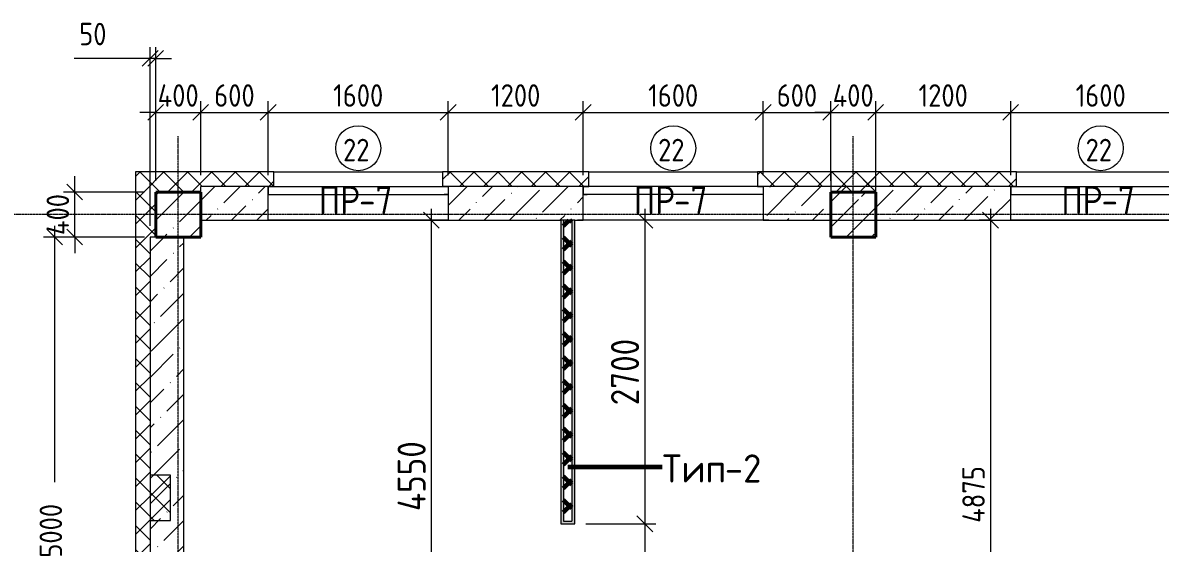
# Model space of a CAD drawing. Header units: millimetres. Extents: x -60946 to 138510, y -262288 to 24501.
# Drawn here: x -20973 to -10862, y -177745 to -173119 of the extents above; entities that cross this region are included whole.
import ezdxf

# ---------------------------------------------------------------- set-up
doc = ezdxf.new("R2010")
doc.units = ezdxf.units.MM
doc.linetypes.add('ADSK_Линия сетки', pattern=[25, 20, -2.5, 0, -2.5])
for name, color, linetype, lineweight in [('2)Тип-2', 3, 'Continuous', 60), ('_ Окна', 7, 'Continuous', 18), ('Марки', 7, 'Continuous', 20), ('Марки окон', 7, 'Continuous', 20), ('Несущие колонны', 7, 'Continuous', 18), ('Окна', 7, 'Continuous', 9), ('Оси', 7, 'Continuous', 9), ('Размеры', 7, 'Continuous', 9), ('Стены внутренние', 7, 'Continuous', 18), ('Стены наружные', 7, 'Continuous', 18), ('Стены штриховка', 7, 'Continuous', 9)]:
    doc.layers.add(name, color=color, linetype=linetype, lineweight=lineweight)
doc.styles.add('GOST Common_2', font='', dxfattribs={"width": 0.9, "height": 250})
doc.styles.add('GOST Common_3', font='', dxfattribs={"width": 0.9, "height": 200})
doc.styles.add('GOST Common_4', font='', dxfattribs={"height": 250})
doc.styles.get('GOST Common_2').set_extended_font_data('GOST Common')
doc.styles.get('GOST Common_3').set_extended_font_data('GOST Common')
doc.styles.get('GOST Common_4').set_extended_font_data('GOST Common')
doc.dimstyles.new('ADSK_Основной_2_0', dxfattribs={"dimscale": 304.8, "dimtxt": 201.142999, "dimasz": 0.463911, "dimexe": 0.328084, "dimexo": 0.328084, "dimgap": 0.164042, "dimtad": 1, "dimdec": 3, "dimrnd": 0.001, "dimdsep": 46, "dimtxsty": 'GOST Common_3', "dimblk1": 'OBLIQUE', "dimblk2": 'OBLIQUE', "dimsah": 1, "dimcen": 0.09, "dimdle": 0.328084, "dimazin": 2, "dimtfac": 1, "dimtdec": 4, "dimtix": 1, "dimtmove": 0, "dimatfit": 3, "dimfxl": 1, "dimtvp": 1, "dimtolj": 1, "dimtzin": 0, "dimlwd": 20, "dimlwe": 20, "dimarcsym": 2})
doc.dimstyles.new('ADSK_Основной_2_0_1', dxfattribs={"dimscale": 304.8, "dimtxt": 201.142999, "dimasz": 0.463911, "dimexe": 0.328084, "dimexo": 0.328084, "dimgap": 0.164042, "dimtad": 1, "dimdec": 3, "dimrnd": 0.001, "dimdsep": 46, "dimtxsty": 'GOST Common_3', "dimblk1": 'OBLIQUE', "dimblk2": 'OBLIQUE', "dimsah": 1, "dimcen": 0.09, "dimdle": 0.328084, "dimazin": 2, "dimtfac": 1, "dimtdec": 4, "dimtix": 1, "dimtmove": 1, "dimatfit": 3, "dimfxl": 1, "dimtvp": 1, "dimtolj": 1, "dimtzin": 0, "dimlwd": 20, "dimlwe": 20, "dimarcsym": 2})
doc.dimstyles.new('ADSK_Основной_2_0_2', dxfattribs={"dimscale": 304.8, "dimtxt": 201.142999, "dimasz": 0.463911, "dimexe": 0.328084, "dimexo": 0.328084, "dimgap": 0.164042, "dimtad": 1, "dimdec": 3, "dimrnd": 0.001, "dimdsep": 46, "dimtxsty": 'GOST Common_3', "dimblk1": 'OBLIQUE', "dimblk2": 'OBLIQUE', "dimsah": 1, "dimcen": 0.09, "dimdle": 0.328084, "dimazin": 2, "dimtfac": 1, "dimtdec": 4, "dimtix": 1, "dimtmove": 0, "dimatfit": 3, "dimfxl": 1, "dimtvp": 1, "dimtolj": 1, "dimtzin": 0, "dimlwd": 20, "dimlwe": 20, "dimarcsym": 2})
doc.dimstyles.new('ADSK_Основной_2_0_3', dxfattribs={"dimscale": 304.8, "dimtxt": 201.142999, "dimasz": 0.463911, "dimexe": 0.328084, "dimexo": 0.328084, "dimgap": 0.164042, "dimtad": 1, "dimdec": 3, "dimrnd": 0.001, "dimdsep": 46, "dimtxsty": 'GOST Common_2', "dimblk1": 'OBLIQUE', "dimblk2": 'OBLIQUE', "dimsah": 1, "dimcen": 0.09, "dimdle": 0.328084, "dimazin": 2, "dimtfac": 1, "dimtdec": 4, "dimtix": 1, "dimtmove": 0, "dimatfit": 3, "dimfxl": 1, "dimtvp": 1, "dimtolj": 1, "dimtzin": 0, "dimlwd": 20, "dimlwe": 20, "dimarcsym": 2})
pattern_1 = [(45, (9.36, -198628.46), (-224.5064, 224.5064), []), (45, (233.87, -198628.46), (-224.5064, 224.5064), [396.875, -79.375, 3.353, -76.022])]
pattern_2 = [(45, (9.36, -198628.46), (84.18955, 308.69595), [396.875, -79.375, 3.353, -76.022])]
pattern_3 = [(45, (9.36, -198628.46), (-106.066, 106.066), []), (135, (9.36, -198628.46), (-106.066, -106.066), [])]

# ---------------------------------------------------------------- blocks, each defined once
blk = doc.blocks.new('ADSK_КолоннаЖБ_Прямоугольная - 400x400 мм-1807142-Кладочный план 4-го этажа')
at = {"layer": 'Несущие колонны', "lineweight": 40}
for p, q in [((-200, 200), (200, 200)), ((-200, -200), (-200, 200)), ((200, 200), (200, -200)), ((200, -200), (-200, -200))]:
    blk.add_line(p, q, dxfattribs=at)
blk = doc.blocks.new('ОКНО L03 _2СТ_RS - ОК-5_1600х2000h-3556607-Кладочный план 4-го этажа')
at = {"layer": '_ Окна'}
for p, q in [((-838.1, -79), (761.9, -79)), ((-838.1, -149), (-838.1, -79)), ((-838.1, -79), (-803.1, -79)), ((-818.1, -79), (-38.1, -79)), ((-38.1, -79), (741.9, -79)), ((761.9, -79), (726.9, -79)), ((761.9, -149), (761.9, -79)), ((-838.1, -149), (761.9, -149)), ((-838.1, -149), (-833.1, -149)), ((-818.1, -149), (-38.1, -149)), ((-38.1, -149), (741.9, -149)), ((761.9, -149), (756.9, -149))]:
    blk.add_line(p, q, dxfattribs=at)
at = {"layer": 'Окна'}
blk.add_line((-888.1, 150), (811.9, 150), dxfattribs=at)
blk = doc.blocks.new('ОКНО L03 _2СТ_RS - ОК-5_1600х2000h-3556615-Кладочный план 4-го этажа')
at = {"layer": '_ Окна'}
for p, q in [((-838.1, 149), (761.9, 149)), ((-838.1, 149), (-838.1, 79)), ((-838.1, 149), (-833.1, 149)), ((-818.1, 149), (-38.1, 149)), ((-38.1, 149), (741.9, 149)), ((761.9, 149), (756.9, 149)), ((761.9, 149), (761.9, 79)), ((-838.1, 79), (761.9, 79)), ((-838.1, 79), (-803.1, 79)), ((-818.1, 79), (-38.1, 79)), ((-38.1, 79), (741.9, 79)), ((761.9, 79), (726.9, 79))]:
    blk.add_line(p, q, dxfattribs=at)
at = {"layer": 'Окна'}
blk.add_line((-888.1, -150), (811.9, -150), dxfattribs=at)
blk = doc.blocks.new('_Oblique')
at = {"color": 0, "linetype": 'ByBlock', "lineweight": -2}
blk.add_line((-0.5, -0.5), (0.5, 0.5), dxfattribs=at)
blk = doc.blocks.new('*D5870')
at = {"layer": 'Defpoints', "color": 0, "transparency": 16777216}
for p in [(-19791, -173435), (-19791, -174624), (-19841, -175023)]:
    blk.add_point(p, dxfattribs=at)
at = {"layer": 'Размеры', "color": 0, "lineweight": 20, "transparency": 16777216}
for p, q in [((-19841, -174923), (-19841, -173335)), ((-19791, -174524), (-19791, -173335)), ((-19841, -173435), (-20515, -173435)), ((-19791, -173435), (-19841, -173435)), ((-19791, -173435), (-19649, -173435))]:
    blk.add_line(p, q, dxfattribs=at)
at = {"layer": 'Размеры', "color": 0, "lineweight": 20, "transparency": 16777216, "xscale": 141.4, "yscale": 141.4, "zscale": 141.4}
blk.add_blockref('_Oblique', (-19841, -173435), dxfattribs=at)
at = {"layer": 'Размеры', "color": 0, "lineweight": 20, "transparency": 16777216, "xscale": 141.4, "yscale": 141.4, "zscale": 141.4, "rotation": 180}
blk.add_blockref('_Oblique', (-19791, -173435), dxfattribs=at)
at = {"layer": 'Размеры', "color": 0, "lineweight": 9, "transparency": 16777216, "insert": (-20471, -173119), "char_height": 200, "width": 302.74, "attachment_point": 1, "line_spacing_factor": 1.022761, "style": 'GOST Common_3'}
blk.add_mtext('\\A1;50', dxfattribs=at)
blk = doc.blocks.new('*D5871')
at = {"layer": 'Defpoints', "color": 0, "transparency": 16777216}
for p in [(-19391, -173915), (-19391, -174573), (-19791, -174624)]:
    blk.add_point(p, dxfattribs=at)
at = {"layer": 'Размеры', "color": 0, "lineweight": 20, "transparency": 16777216}
for p, q in [((-19791, -174524), (-19791, -173815)), ((-19391, -174473), (-19391, -173815)), ((-19791, -173915), (-19932, -173915)), ((-19791, -173915), (-19391, -173915)), ((-19391, -173915), (-19249, -173915))]:
    blk.add_line(p, q, dxfattribs=at)
at = {"layer": 'Размеры', "color": 0, "lineweight": 20, "transparency": 16777216, "xscale": 141.4, "yscale": 141.4, "zscale": 141.4}
blk.add_blockref('_Oblique', (-19791, -173915), dxfattribs=at)
at = {"layer": 'Размеры', "color": 0, "lineweight": 20, "transparency": 16777216, "xscale": 141.4, "yscale": 141.4, "zscale": 141.4, "rotation": 180}
blk.add_blockref('_Oblique', (-19391, -173915), dxfattribs=at)
at = {"layer": 'Размеры', "color": 0, "lineweight": 9, "transparency": 16777216, "insert": (-19591, -173765), "char_height": 200, "width": 474.56, "attachment_point": 5, "style": 'GOST Common_3'}
blk.add_mtext('\\A1;400', dxfattribs=at)
blk = doc.blocks.new('*D5872')
at = {"layer": 'Defpoints', "color": 0, "transparency": 16777216}
for p in [(-18791, -173915), (-19391, -174573), (-18791, -174574)]:
    blk.add_point(p, dxfattribs=at)
at = {"layer": 'Размеры', "color": 0, "lineweight": 20, "transparency": 16777216}
for p, q in [((-19391, -174473), (-19391, -173815)), ((-18791, -174474), (-18791, -173815)), ((-19491, -173915), (-18691, -173915))]:
    blk.add_line(p, q, dxfattribs=at)
at = {"layer": 'Размеры', "color": 0, "lineweight": 20, "transparency": 16777216, "xscale": 141.4, "yscale": 141.4, "zscale": 141.4, "rotation": 180}
blk.add_blockref('_Oblique', (-19391, -173915), dxfattribs=at)
at = {"layer": 'Размеры', "color": 0, "lineweight": 20, "transparency": 16777216, "xscale": 141.4, "yscale": 141.4, "zscale": 141.4}
blk.add_blockref('_Oblique', (-18791, -173915), dxfattribs=at)
at = {"layer": 'Размеры', "color": 0, "lineweight": 9, "transparency": 16777216, "insert": (-19091, -173765), "char_height": 200, "width": 454.11, "attachment_point": 5, "style": 'GOST Common_3'}
blk.add_mtext('\\A1;600', dxfattribs=at)
blk = doc.blocks.new('*D5873')
at = {"layer": 'Defpoints', "color": 0, "transparency": 16777216}
for p in [(-17191, -173915), (-18791, -174574), (-17191, -174574)]:
    blk.add_point(p, dxfattribs=at)
at = {"layer": 'Размеры', "color": 0, "lineweight": 20, "transparency": 16777216}
for p, q in [((-18791, -174474), (-18791, -173815)), ((-17191, -174474), (-17191, -173815)), ((-18891, -173915), (-17091, -173915))]:
    blk.add_line(p, q, dxfattribs=at)
at = {"layer": 'Размеры', "color": 0, "lineweight": 20, "transparency": 16777216, "xscale": 141.4, "yscale": 141.4, "zscale": 141.4, "rotation": 180}
blk.add_blockref('_Oblique', (-18791, -173915), dxfattribs=at)
at = {"layer": 'Размеры', "color": 0, "lineweight": 20, "transparency": 16777216, "xscale": 141.4, "yscale": 141.4, "zscale": 141.4}
blk.add_blockref('_Oblique', (-17191, -173915), dxfattribs=at)
at = {"layer": 'Размеры', "color": 0, "lineweight": 9, "transparency": 16777216, "insert": (-17991, -173765), "char_height": 200, "width": 560.47, "attachment_point": 5, "style": 'GOST Common_3'}
blk.add_mtext('\\A1;1600', dxfattribs=at)
blk = doc.blocks.new('*D5874')
at = {"layer": 'Defpoints', "color": 0, "transparency": 16777216}
for p in [(-15991, -173915), (-17191, -174574), (-15991, -174574)]:
    blk.add_point(p, dxfattribs=at)
at = {"layer": 'Размеры', "color": 0, "lineweight": 20, "transparency": 16777216}
for p, q in [((-17191, -174474), (-17191, -173815)), ((-15991, -174474), (-15991, -173815)), ((-17291, -173915), (-15891, -173915))]:
    blk.add_line(p, q, dxfattribs=at)
at = {"layer": 'Размеры', "color": 0, "lineweight": 20, "transparency": 16777216, "xscale": 141.4, "yscale": 141.4, "zscale": 141.4, "rotation": 180}
blk.add_blockref('_Oblique', (-17191, -173915), dxfattribs=at)
at = {"layer": 'Размеры', "color": 0, "lineweight": 20, "transparency": 16777216, "xscale": 141.4, "yscale": 141.4, "zscale": 141.4}
blk.add_blockref('_Oblique', (-15991, -173915), dxfattribs=at)
at = {"layer": 'Размеры', "color": 0, "lineweight": 9, "transparency": 16777216, "insert": (-16591, -173765), "char_height": 200, "width": 560.47, "attachment_point": 5, "style": 'GOST Common_3'}
blk.add_mtext('\\A1;1200', dxfattribs=at)
blk = doc.blocks.new('*D5875')
at = {"layer": 'Defpoints', "color": 0, "transparency": 16777216}
for p in [(-14391, -173915), (-15991, -174574), (-14391, -174574)]:
    blk.add_point(p, dxfattribs=at)
at = {"layer": 'Размеры', "color": 0, "lineweight": 20, "transparency": 16777216}
for p, q in [((-15991, -174474), (-15991, -173815)), ((-14391, -174474), (-14391, -173815)), ((-16091, -173915), (-14291, -173915))]:
    blk.add_line(p, q, dxfattribs=at)
at = {"layer": 'Размеры', "color": 0, "lineweight": 20, "transparency": 16777216, "xscale": 141.4, "yscale": 141.4, "zscale": 141.4, "rotation": 180}
blk.add_blockref('_Oblique', (-15991, -173915), dxfattribs=at)
at = {"layer": 'Размеры', "color": 0, "lineweight": 20, "transparency": 16777216, "xscale": 141.4, "yscale": 141.4, "zscale": 141.4}
blk.add_blockref('_Oblique', (-14391, -173915), dxfattribs=at)
at = {"layer": 'Размеры', "color": 0, "lineweight": 9, "transparency": 16777216, "insert": (-15191, -173765), "char_height": 200, "width": 560.47, "attachment_point": 5, "style": 'GOST Common_3'}
blk.add_mtext('\\A1;1600', dxfattribs=at)
blk = doc.blocks.new('*D5876')
at = {"layer": 'Defpoints', "color": 0, "transparency": 16777216}
for p in [(-13791, -173915), (-14391, -174574), (-13791, -174623)]:
    blk.add_point(p, dxfattribs=at)
at = {"layer": 'Размеры', "color": 0, "lineweight": 20, "transparency": 16777216}
for p, q in [((-14391, -174474), (-14391, -173815)), ((-13791, -174523), (-13791, -173815)), ((-14491, -173915), (-13691, -173915))]:
    blk.add_line(p, q, dxfattribs=at)
at = {"layer": 'Размеры', "color": 0, "lineweight": 20, "transparency": 16777216, "xscale": 141.4, "yscale": 141.4, "zscale": 141.4, "rotation": 180}
blk.add_blockref('_Oblique', (-14391, -173915), dxfattribs=at)
at = {"layer": 'Размеры', "color": 0, "lineweight": 20, "transparency": 16777216, "xscale": 141.4, "yscale": 141.4, "zscale": 141.4}
blk.add_blockref('_Oblique', (-13791, -173915), dxfattribs=at)
at = {"layer": 'Размеры', "color": 0, "lineweight": 9, "transparency": 16777216, "insert": (-14091, -173765), "char_height": 200, "width": 454.11, "attachment_point": 5, "style": 'GOST Common_3'}
blk.add_mtext('\\A1;600', dxfattribs=at)
blk = doc.blocks.new('*D5877')
at = {"layer": 'Defpoints', "color": 0, "transparency": 16777216}
for p in [(-13391, -173915), (-13791, -174623), (-13391, -174623)]:
    blk.add_point(p, dxfattribs=at)
at = {"layer": 'Размеры', "color": 0, "lineweight": 20, "transparency": 16777216}
for p, q in [((-13791, -174523), (-13791, -173815)), ((-13391, -174523), (-13391, -173815)), ((-13791, -173915), (-13932, -173915)), ((-13791, -173915), (-13391, -173915)), ((-13391, -173915), (-13249, -173915))]:
    blk.add_line(p, q, dxfattribs=at)
at = {"layer": 'Размеры', "color": 0, "lineweight": 20, "transparency": 16777216, "xscale": 141.4, "yscale": 141.4, "zscale": 141.4}
blk.add_blockref('_Oblique', (-13791, -173915), dxfattribs=at)
at = {"layer": 'Размеры', "color": 0, "lineweight": 20, "transparency": 16777216, "xscale": 141.4, "yscale": 141.4, "zscale": 141.4, "rotation": 180}
blk.add_blockref('_Oblique', (-13391, -173915), dxfattribs=at)
at = {"layer": 'Размеры', "color": 0, "lineweight": 9, "transparency": 16777216, "insert": (-13591, -173765), "char_height": 200, "width": 474.56, "attachment_point": 5, "style": 'GOST Common_3'}
blk.add_mtext('\\A1;400', dxfattribs=at)
blk = doc.blocks.new('*D5878')
at = {"layer": 'Defpoints', "color": 0, "transparency": 16777216}
for p in [(-12191, -173915), (-12191, -174574), (-13391, -174623)]:
    blk.add_point(p, dxfattribs=at)
at = {"layer": 'Размеры', "color": 0, "lineweight": 20, "transparency": 16777216}
for p, q in [((-13391, -174523), (-13391, -173815)), ((-12191, -174474), (-12191, -173815)), ((-13491, -173915), (-12091, -173915))]:
    blk.add_line(p, q, dxfattribs=at)
at = {"layer": 'Размеры', "color": 0, "lineweight": 20, "transparency": 16777216, "xscale": 141.4, "yscale": 141.4, "zscale": 141.4, "rotation": 180}
blk.add_blockref('_Oblique', (-13391, -173915), dxfattribs=at)
at = {"layer": 'Размеры', "color": 0, "lineweight": 20, "transparency": 16777216, "xscale": 141.4, "yscale": 141.4, "zscale": 141.4}
blk.add_blockref('_Oblique', (-12191, -173915), dxfattribs=at)
at = {"layer": 'Размеры', "color": 0, "lineweight": 9, "transparency": 16777216, "insert": (-12791, -173765), "char_height": 200, "width": 560.47, "attachment_point": 5, "style": 'GOST Common_3'}
blk.add_mtext('\\A1;1200', dxfattribs=at)
blk = doc.blocks.new('*D5879')
at = {"layer": 'Defpoints', "color": 0, "transparency": 16777216}
for p in [(-10591, -173915), (-12191, -174574), (-10591, -174574)]:
    blk.add_point(p, dxfattribs=at)
at = {"layer": 'Размеры', "color": 0, "lineweight": 20, "transparency": 16777216}
for p, q in [((-12191, -174474), (-12191, -173815)), ((-10591, -174474), (-10591, -173815)), ((-12291, -173915), (-10491, -173915))]:
    blk.add_line(p, q, dxfattribs=at)
at = {"layer": 'Размеры', "color": 0, "lineweight": 20, "transparency": 16777216, "xscale": 141.4, "yscale": 141.4, "zscale": 141.4, "rotation": 180}
blk.add_blockref('_Oblique', (-12191, -173915), dxfattribs=at)
at = {"layer": 'Размеры', "color": 0, "lineweight": 20, "transparency": 16777216, "xscale": 141.4, "yscale": 141.4, "zscale": 141.4}
blk.add_blockref('_Oblique', (-10591, -173915), dxfattribs=at)
at = {"layer": 'Размеры', "color": 0, "lineweight": 9, "transparency": 16777216, "insert": (-11391, -173765), "char_height": 200, "width": 560.47, "attachment_point": 5, "style": 'GOST Common_3'}
blk.add_mtext('\\A1;1600', dxfattribs=at)
blk = doc.blocks.new('*D5736')
at = {"layer": 'Defpoints', "color": 0, "transparency": 16777216}
for p in [(-20689, -175023), (-19791, -175023), (-19971, -180023)]:
    blk.add_point(p, dxfattribs=at)
at = {"layer": 'Размеры', "color": 0, "lineweight": 20, "transparency": 16777216}
for p, q in [((-20689, -174923), (-20689, -177203)), ((-19891, -175023), (-20789, -175023)), ((-20689, -180123), (-20689, -177938)), ((-20071, -180023), (-20789, -180023))]:
    blk.add_line(p, q, dxfattribs=at)
at = {"layer": 'Размеры', "color": 0, "lineweight": 20, "transparency": 16777216, "xscale": 141.4, "yscale": 141.4, "zscale": 141.4}
for p, rotation in [((-20689, -175023), 90), ((-20689, -180023), 270)]:
    blk.add_blockref('_Oblique', p, dxfattribs=dict(at, rotation=rotation))
at = {"layer": 'Размеры', "color": 0, "lineweight": 9, "transparency": 16777216, "insert": (-20823, -177873), "char_height": 200, "width": 605.47, "attachment_point": 1, "rotation": 90, "line_spacing_factor": 1.022761, "style": 'GOST Common_3'}
blk.add_mtext('\\A1;5000', dxfattribs=at)
blk = doc.blocks.new('*D5737')
at = {"layer": 'Defpoints', "color": 0, "transparency": 16777216}
for p in [(-20511, -174623), (-19791, -174623), (-19791, -175023)]:
    blk.add_point(p, dxfattribs=at)
at = {"layer": 'Размеры', "color": 0, "lineweight": 20, "transparency": 16777216}
for p, q in [((-20511, -174623), (-20511, -174482)), ((-19891, -174623), (-20611, -174623)), ((-20511, -175023), (-20511, -174623)), ((-19891, -175023), (-20611, -175023)), ((-20511, -175023), (-20511, -175165))]:
    blk.add_line(p, q, dxfattribs=at)
at = {"layer": 'Размеры', "color": 0, "lineweight": 20, "transparency": 16777216, "xscale": 141.4, "yscale": 141.4, "zscale": 141.4}
for p, rotation in [((-20511, -174623), 270), ((-20511, -175023), 90)]:
    blk.add_blockref('_Oblique', p, dxfattribs=dict(at, rotation=rotation))
at = {"layer": 'Размеры', "color": 0, "lineweight": 9, "transparency": 16777216, "insert": (-20661, -174823), "char_height": 200, "width": 474.56, "attachment_point": 5, "rotation": 90, "style": 'GOST Common_3'}
blk.add_mtext('\\A1;400', dxfattribs=at)
blk = doc.blocks.new('*D6332')
at = {"layer": 'Defpoints', "color": 0, "transparency": 16777216}
for p in [(-12272, -174873), (-12891, -179748), (-12371, -179748)]:
    blk.add_point(p, dxfattribs=at)
at = {"layer": 'Размеры', "color": 0, "lineweight": 20, "transparency": 16777216}
for p, q in [((-12371, -174773), (-12371, -179848)), ((-12372, -174873), (-12471, -174873)), ((-12791, -179748), (-12271, -179748))]:
    blk.add_line(p, q, dxfattribs=at)
at = {"layer": 'Размеры', "color": 0, "lineweight": 20, "transparency": 16777216, "xscale": 141.4, "yscale": 141.4, "zscale": 141.4}
for p, rotation in [((-12371, -174873), 90), ((-12371, -179748), 270)]:
    blk.add_blockref('_Oblique', p, dxfattribs=dict(at, rotation=rotation))
at = {"layer": 'Размеры', "color": 0, "lineweight": 9, "transparency": 16777216, "insert": (-12521, -177311), "char_height": 200, "width": 625.93, "attachment_point": 5, "rotation": 90, "style": 'GOST Common_3'}
blk.add_mtext('\\A1;4875', dxfattribs=at)
blk = doc.blocks.new('*D6412')
at = {"layer": 'Defpoints', "color": 0, "transparency": 16777216}
for p in [(-17241, -174873), (-17341, -179423), (-16866, -179423)]:
    blk.add_point(p, dxfattribs=at)
at = {"layer": 'Размеры', "color": 0, "lineweight": 20, "transparency": 16777216}
for p, q in [((-17341, -174773), (-17341, -179523)), ((-17341, -174873), (-17441, -174873)), ((-16966, -179423), (-17441, -179423))]:
    blk.add_line(p, q, dxfattribs=at)
at = {"layer": 'Размеры', "color": 0, "lineweight": 20, "transparency": 16777216, "xscale": 141.4, "yscale": 141.4, "zscale": 141.4}
for p, rotation in [((-17341, -174873), 90), ((-17341, -179423), 270)]:
    blk.add_blockref('_Oblique', p, dxfattribs=dict(at, rotation=rotation))
at = {"layer": 'Размеры', "color": 0, "lineweight": 9, "transparency": 16777216, "insert": (-17516, -177148), "char_height": 250, "width": 625.93, "attachment_point": 5, "rotation": 90, "style": 'GOST Common_2'}
blk.add_mtext('\\A1;4550', dxfattribs=at)
blk = doc.blocks.new('*D6414')
at = {"layer": 'Defpoints', "color": 0, "transparency": 16777216}
for p in [(-15344, -174873), (-16066, -177573), (-15444, -177573)]:
    blk.add_point(p, dxfattribs=at)
at = {"layer": 'Размеры', "color": 0, "lineweight": 20, "transparency": 16777216}
for p, q in [((-15444, -174773), (-15444, -177673)), ((-15444, -174873), (-15544, -174873)), ((-15966, -177573), (-15344, -177573))]:
    blk.add_line(p, q, dxfattribs=at)
at = {"layer": 'Размеры', "color": 0, "lineweight": 20, "transparency": 16777216, "xscale": 141.4, "yscale": 141.4, "zscale": 141.4}
for p, rotation in [((-15444, -174873), 90), ((-15444, -177573), 270)]:
    blk.add_blockref('_Oblique', p, dxfattribs=dict(at, rotation=rotation))
at = {"layer": 'Размеры', "color": 0, "lineweight": 9, "transparency": 16777216, "insert": (-15619, -176223), "char_height": 250, "width": 605.47, "attachment_point": 5, "rotation": 90, "style": 'GOST Common_2'}
blk.add_mtext('\\A1;2700', dxfattribs=at)
blk = doc.blocks.new('*D6415')
at = {"layer": 'Defpoints', "color": 0, "transparency": 16777216}
for p in [(-16066, -177573), (-16066, -178773), (-15444, -178773)]:
    blk.add_point(p, dxfattribs=at)
at = {"layer": 'Размеры', "color": 0, "lineweight": 20, "transparency": 16777216}
for p, q in [((-15444, -177473), (-15444, -178873)), ((-15966, -177573), (-15344, -177573)), ((-15966, -178773), (-15344, -178773))]:
    blk.add_line(p, q, dxfattribs=at)
at = {"layer": 'Размеры', "color": 0, "lineweight": 20, "transparency": 16777216, "xscale": 141.4, "yscale": 141.4, "zscale": 141.4}
for p, rotation in [((-15444, -177573), 90), ((-15444, -178773), 270)]:
    blk.add_blockref('_Oblique', p, dxfattribs=dict(at, rotation=rotation))
at = {"layer": 'Размеры', "color": 0, "lineweight": 9, "transparency": 16777216, "insert": (-15619, -178173), "char_height": 250, "width": 560.47, "attachment_point": 5, "rotation": 90, "style": 'GOST Common_2'}
blk.add_mtext('\\A1;1200', dxfattribs=at)
blk = doc.blocks.new('М_окна1 - Маркировка типоразмера-1510237-Кладочный план 4-го этажа')
at = {"layer": 'Марки окон'}
blk.add_circle((0, 0), 2, dxfattribs=at)

msp = doc.modelspace()

# ---------------------------------------------------------------- hatches: boundary and pattern name
at = {"layer": '2)Тип-2'}
h = msp.add_hatch(color=256, dxfattribs=at)
h.paths.add_polyline_path([(-16165.6385, -179823.4914), (-16165.6385, -179498.4914), (-16190.6385, -179498.4914), (-16190.6385, -179823.4914)])
h.paths.add_polyline_path([(-16190.6385, -179448.4914), (-16165.6385, -179448.4914), (-16165.6385, -178798.4914), (-16065.6385, -178798.4914), (-16065.6385, -178773.4914), (-16190.6385, -178773.4914), (-16190.6385, -179423.4914)])
h.paths.add_polyline_path([(-16065.6385, -177573.4914), (-16065.6385, -177548.4914), (-16165.6385, -177548.4914), (-16165.6385, -174873.4914), (-16190.6385, -174873.4914), (-16190.6385, -177573.4914)])
h = msp.add_hatch(dxfattribs=at)
h.set_pattern_fill('FP_4', color=256, style=0, pattern_type=2)
h.set_pattern_definition(pattern_3)
h.paths.add_polyline_path([(-16165.6385, -179823.4914), (-16090.6385, -179823.4914), (-16090.6385, -178798.4914), (-16165.6385, -178798.4914), (-16165.6385, -179571.0407)])
h.paths.add_polyline_path([(-16090.6385, -177548.4914), (-16090.6385, -174873.4914), (-16165.6385, -174873.4914), (-16165.6385, -177548.4914)])
h = msp.add_hatch(color=256, dxfattribs=at)
h.paths.add_polyline_path([(-16065.6385, -179773.4914), (-16065.6385, -178798.4914), (-16090.6385, -178798.4914), (-16090.6385, -179773.4914)])
h.paths.add_polyline_path([(-16065.6385, -177548.4914), (-16065.6385, -174873.4914), (-16090.6385, -174873.4914), (-16090.6385, -177548.4914)])
at = {"layer": 'Несущие колонны', "lineweight": 9}
h = msp.add_hatch(dxfattribs=at)
h.set_pattern_fill('FP_1', color=256, style=0, pattern_type=2)
h.set_pattern_definition(pattern_1)
h.paths.add_polyline_path([(-19790.6385, -175023.4914), (-19390.6385, -175023.4914), (-19390.6385, -174623.4914), (-19790.6385, -174623.4914)])
h = msp.add_hatch(dxfattribs=at)
h.set_pattern_fill('FP_1', color=256, style=0, pattern_type=2)
h.set_pattern_definition(pattern_1)
h.paths.add_polyline_path([(-13790.6385, -175023.4914), (-13390.6385, -175023.4914), (-13390.6385, -174623.4914), (-13790.6385, -174623.4914)])
at = {"layer": 'Стены внутренние', "lineweight": 9}
h = msp.add_hatch(dxfattribs=at)
h.set_pattern_fill('FP_2', color=256, style=0, pattern_type=2)
h.set_pattern_definition(pattern_2)
h.paths.add_polyline_path([(-6390.6385, -174873.4914), (-5590.6385, -174873.4914), (-5590.6385, -174574.4914), (-6790.6385, -174574.4914), (-6790.6385, -174873.4914), (-6415.6385, -174873.4914)])
h.paths.add_polyline_path([(-3990.6385, -174873.4914), (-2940.6385, -174873.4914), (-2940.6385, -174573.4914), (-3990.6385, -174574.4914)])
h.paths.add_polyline_path([(-10590.6385, -174873.4914), (-8390.6385, -174873.4914), (-8390.6385, -174574.4914), (-10590.6385, -174574.4914)])
h.paths.add_polyline_path([(-12190.6385, -174873.4914), (-12190.6385, -174574.4914), (-14390.6385, -174574.4914), (-14390.6385, -174873.4914), (-13205.6259, -174873.4914)])
h.paths.add_polyline_path([(-15990.6385, -174873.4914), (-15990.6385, -174574.4914), (-17190.6385, -174574.4914), (-17190.6385, -174873.4914), (-16065.6385, -174873.4914)])
h.paths.add_polyline_path([(-19390.6385, -174873.4914), (-18790.6385, -174873.4914), (-18790.6385, -174574.4914), (-19390.6385, -174573.4914)])
h = msp.add_hatch(dxfattribs=at)
h.set_pattern_fill('FP_2', color=256, style=0, pattern_type=2)
h.set_pattern_definition(pattern_2)
h.paths.add_polyline_path([(-19540.6385, -180023.4914), (-19540.6385, -175023.4914), (-19840.6385, -175023.4914), (-19840.6385, -180023.4914), (-19590.6385, -180023.4914)])
at = {"layer": 'Стены наружные', "lineweight": 9}
h = msp.add_hatch(dxfattribs=at)
h.set_pattern_fill('FP_4', color=256, style=0, pattern_type=2)
h.set_pattern_definition(pattern_3)
h.paths.add_polyline_path([(-19390.6385, -174623.8914), (-19390.6385, -174443.8914), (-19970.6385, -174443.8914), (-19970.6385, -174623.8914), (-19790.6385, -174623.8914)])
h = msp.add_hatch(dxfattribs=at)
h.set_pattern_fill('FP_4', color=256, style=0, pattern_type=2)
h.set_pattern_definition(pattern_3)
h.paths.add_polyline_path([(-4040.6385, -174573.4914), (-2810.6385, -174573.4914), (-2810.6385, -174443.4914), (-4040.6385, -174443.4914)])
h.paths.add_polyline_path([(-5540.6385, -174573.4914), (-5540.6385, -174443.4914), (-6840.6385, -174443.4914), (-6840.6385, -174573.4914), (-6605.294, -174573.4914)])
h.paths.add_polyline_path([(-13205.6259, -174573.4914), (-12140.6385, -174573.4914), (-12140.6385, -174443.4914), (-14440.6385, -174443.4914), (-14440.6385, -174573.4914)])
h.paths.add_polyline_path([(-10640.6385, -174573.4914), (-8340.6385, -174573.4914), (-8340.6385, -174443.4914), (-10640.6385, -174443.4914)])
h.paths.add_polyline_path([(-17240.6385, -174573.4914), (-15940.6385, -174573.4914), (-15940.6385, -174443.4914), (-17240.6385, -174443.4914)])
h.paths.add_polyline_path([(-18740.6385, -174573.4914), (-18740.6385, -174443.4914), (-19390.6385, -174443.8914), (-19390.6385, -174573.4914)])
h = msp.add_hatch(dxfattribs=at)
h.set_pattern_fill('FP_4', color=256, style=0, pattern_type=2)
h.set_pattern_definition(pattern_3)
h.paths.add_polyline_path([(-13390.6385, -174623.8914), (-13390.6385, -174443.8914), (-13790.6385, -174443.8914), (-13790.6385, -174623.8914)])
h = msp.add_hatch(dxfattribs=at)
h.set_pattern_fill('FP_4', color=256, style=0, pattern_type=2)
h.set_pattern_definition(pattern_3)
h.paths.add_polyline_path([(-19790.6385, -175023.4914), (-19790.6385, -174623.8914), (-19970.6385, -174623.8914), (-19970.6385, -175023.4914), (-19840.6385, -175023.4914)])
h = msp.add_hatch(dxfattribs=at)
h.set_pattern_fill('FP_4', color=256, style=0, pattern_type=2)
h.set_pattern_definition(pattern_3)
h.paths.add_polyline_path([(-19970.6385, -180023.4914), (-19840.6385, -180023.4914), (-19840.6385, -175023.4914), (-19970.6385, -175023.4914), (-19970.6385, -178159.9789)])
h = msp.add_hatch(dxfattribs=at)
h.set_pattern_fill('FP_4', color=256, style=0, pattern_type=2)
h.set_pattern_definition(pattern_3)
h.paths.add_polyline_path([(-19840.6385, -177540.9914), (-19660.6385, -177540.9914), (-19660.6385, -177140.9914), (-19840.6385, -177140.9914)])

# ---------------------------------------------------------------- linework, layer by layer
at = {"layer": '2)Тип-2'}
msp.add_line((-16128.1385, -177065.7147), (-15287.4811, -177065.7147), dxfattribs=at)
at = {"layer": 'Несущие колонны', "lineweight": 9}
for p, q in [((-19390.6385, -174623.4914), (-19790.6385, -174623.4914)), ((-19790.6385, -174623.4914), (-19790.6385, -175023.4914)), ((-19390.6385, -175023.4914), (-19390.6385, -174623.4914)), ((-13390.6385, -174623.4914), (-13790.6385, -174623.4914)), ((-13790.6385, -174623.4914), (-13790.6385, -175023.4914)), ((-13390.6385, -175023.4914), (-13390.6385, -174623.4914)), ((-19790.6385, -175023.4914), (-19390.6385, -175023.4914)), ((-13790.6385, -175023.4914), (-13390.6385, -175023.4914))]:
    msp.add_line(p, q, dxfattribs=at)
at = {"layer": 'Оси', "linetype": 'ADSK_Линия сетки', "lineweight": 5}
for p, q in [((-19590.6385, -209602.3427), (-19590.6385, -174127.5463)), ((-13590.6385, -209602.3427), (-13590.6385, -174127.5463)), ((-2488.0423, -174823.4914), (-25230.7352, -174823.4914))]:
    msp.add_line(p, q, dxfattribs=at)
at = {"layer": 'Стены внутренние', "lineweight": 5}
for p, q in [((-18790.6385, -174873.4914), (-18790.6385, -174574.4914)), ((-18790.6385, -174574.4914), (-18740.6385, -174574.4914)), ((-18740.6385, -174574.4914), (-18740.6385, -174573.4914)), ((-17240.6385, -174573.4914), (-17240.6385, -174574.4914)), ((-17240.6385, -174574.4914), (-17190.6385, -174574.4914)), ((-17190.6385, -174574.4914), (-17190.6385, -174873.4914)), ((-15990.6385, -174873.4914), (-15990.6385, -174574.4914)), ((-15990.6385, -174574.4914), (-15940.6385, -174574.4914)), ((-15940.6385, -174574.4914), (-15940.6385, -174573.4914)), ((-14440.6385, -174573.4914), (-14440.6385, -174574.4914)), ((-14440.6385, -174574.4914), (-14390.6385, -174574.4914)), ((-14390.6385, -174574.4914), (-14390.6385, -174873.4914)), ((-12190.6385, -174873.4914), (-12190.6385, -174574.4914)), ((-12190.6385, -174574.4914), (-12140.6385, -174574.4914)), ((-12140.6385, -174574.4914), (-12140.6385, -174573.4914)), ((-19390.6385, -174623.8914), (-19390.6385, -174873.4914)), ((-19390.6385, -174873.4914), (-18790.6385, -174873.4914)), ((-17190.6385, -174873.4914), (-18790.6385, -174873.4914)), ((-17190.6385, -174873.4914), (-16190.6385, -174873.4914)), ((-16190.6385, -174873.4914), (-16190.6385, -177573.4914)), ((-16065.6385, -174873.4914), (-15990.6385, -174873.4914)), ((-16065.6385, -177573.4914), (-16065.6385, -174873.4914)), ((-14390.6385, -174873.4914), (-15990.6385, -174873.4914)), ((-14390.6385, -174873.4914), (-12190.6385, -174873.4914)), ((-10590.6385, -174873.4914), (-12190.6385, -174873.4914)), ((-19840.6385, -175023.4914), (-19840.6385, -180023.4914)), ((-19540.6385, -175023.4914), (-19790.6385, -175023.4914)), ((-19540.6385, -179923.4914), (-19540.6385, -175023.4914)), ((-16190.6385, -177573.4914), (-16065.6385, -177573.4914))]:
    msp.add_line(p, q, dxfattribs=at)
at = {"layer": 'Стены наружные', "lineweight": 9}
for p, q in [((-19970.6385, -174443.8914), (-19970.6385, -175023.4914)), ((-19390.6385, -174443.8914), (-19970.6385, -174443.8914)), ((-18740.6385, -174443.4914), (-19390.6385, -174443.4914)), ((-19390.6385, -174443.4914), (-19390.6385, -174443.8914)), ((-18740.6385, -174573.4914), (-18740.6385, -174443.4914)), ((-18740.6385, -174443.4914), (-17240.6385, -174443.4914)), ((-15940.6385, -174443.4914), (-17240.6385, -174443.4914)), ((-17240.6385, -174443.4914), (-17240.6385, -174573.4914)), ((-15940.6385, -174573.4914), (-15940.6385, -174443.4914)), ((-15940.6385, -174443.4914), (-14440.6385, -174443.4914)), ((-12140.6385, -174443.4914), (-14440.6385, -174443.4914)), ((-14440.6385, -174443.4914), (-14440.6385, -174573.4914)), ((-13390.6385, -174443.8914), (-13790.6385, -174443.8914)), ((-13790.6385, -174443.8914), (-13790.6385, -174623.8914)), ((-13390.6385, -174623.8914), (-13390.6385, -174443.8914)), ((-12140.6385, -174573.4914), (-12140.6385, -174443.4914)), ((-12140.6385, -174443.4914), (-10640.6385, -174443.4914)), ((-19390.6385, -174623.8914), (-19390.6385, -174573.4914)), ((-19790.6385, -175023.4914), (-19790.6385, -174623.8914)), ((-19790.6385, -174623.8914), (-19390.6385, -174623.8914)), ((-13790.6385, -174623.8914), (-13390.6385, -174623.8914)), ((-19970.6385, -175023.4914), (-19970.6385, -183643.4914)), ((-19660.6385, -177140.9914), (-19840.6385, -177140.9914)), ((-19840.6385, -177140.9914), (-19840.6385, -177540.9914)), ((-19660.6385, -177540.9914), (-19660.6385, -177140.9914)), ((-19840.6385, -177540.9914), (-19660.6385, -177540.9914))]:
    msp.add_line(p, q, dxfattribs=at)
at = {"layer": 'Стены штриховка', "lineweight": 9}
for p, q in [((-18740.6385, -174573.4914), (-19390.6385, -174573.4914)), ((-15940.6385, -174573.4914), (-17240.6385, -174573.4914)), ((-12140.6385, -174573.4914), (-14440.6385, -174573.4914)), ((-16065.6385, -174873.4914), (-16190.6385, -174873.4914)), ((-16165.6385, -174873.4914), (-16165.6385, -177548.4914)), ((-16090.6385, -174873.4914), (-16090.6385, -177548.4914)), ((-19790.6385, -175023.4914), (-19840.6385, -175023.4914)), ((-16165.6385, -177548.4914), (-16090.6385, -177548.4914))]:
    msp.add_line(p, q, dxfattribs=at)

# ---------------------------------------------------------------- block references
at = {"layer": 'Марки окон', "lineweight": 9, "xscale": 99.99999999999993, "yscale": 99.99999999999993, "zscale": 99.99999999999993}
for p in [(-17990.6385, -174233.4914), (-15190.6385, -174233.4914), (-11390.6385, -174233.4914)]:
    msp.add_blockref('М_окна1 - Маркировка типоразмера-1510237-Кладочный план 4-го этажа', p, dxfattribs=at)
at = {"layer": 'Несущие колонны', "lineweight": 40, "rotation": 89.9999999999999}
for p in [(-19590.6385, -174823.4914), (-13590.6385, -174823.4914)]:
    msp.add_blockref('ADSK_КолоннаЖБ_Прямоугольная - 400x400 мм-1807142-Кладочный план 4-го этажа', p, dxfattribs=at)
at = {"layer": 'Окна'}
for p in [(-17952.5385, -174723.4914), (-11352.5385, -174723.4914)]:
    msp.add_blockref('ОКНО L03 _2СТ_RS - ОК-5_1600х2000h-3556615-Кладочный план 4-го этажа', p, dxfattribs=at)
at = {"layer": 'Окна', "lineweight": 9, "rotation": 180}
msp.add_blockref('ОКНО L03 _2СТ_RS - ОК-5_1600х2000h-3556607-Кладочный план 4-го этажа', (-15228.7385, -174723.4914), dxfattribs=at)

# ---------------------------------------------------------------- texts
at = {"layer": '2)Тип-2', "color": 116, "lineweight": 9, "true_color": 0x008040, "char_height": 250, "attachment_point": 1, "style": 'GOST Common_4'}
for s, insert, width in [('Тип', (-15287.4811, -176954.7876), 673.4175), ('-2', (-14731.8561, -176954.7876), 432.91125)]:
    msp.add_mtext(s, dxfattribs=dict(at, insert=insert, width=width))
at = {"layer": 'Марки', "lineweight": 9, "char_height": 250, "attachment_point": 1, "style": 'GOST Common_2'}
for s, insert, width in [('ПР', (-18340.5693, -174570.5103), 432.91125), ('-7', (-17983.3818, -174570.5103), 389.620125), ('ПР', (-15540.5693, -174570.5103), 432.91125), ('-7', (-15183.3818, -174570.5103), 389.620125), ('ПР', (-11740.5693, -174570.5103), 432.91125), ('-7', (-11383.3818, -174570.5103), 389.620125)]:
    msp.add_mtext(s, dxfattribs=dict(at, insert=insert, width=width))
at = {"layer": 'Марки окон', "lineweight": 5, "char_height": 200, "width": 317.46825, "attachment_point": 1, "style": 'GOST Common_3'}
for insert in [(-18125.1959, -174149.7061), (-15325.1959, -174149.7061), (-11525.1959, -174149.7061)]:
    msp.add_mtext('22', dxfattribs=dict(at, insert=insert))

# ---------------------------------------------------------------- dimensions: what is measured, and where the dimension line sits
at = {"layer": 'Размеры', "lineweight": 9}
dim = msp.add_linear_dim(base=(-19790.6385, -173435.1846), p1=(-19840.6385, -175023.4914), p2=(-19790.6385, -174623.8914), dimstyle='ADSK_Основной_2_0', override={"dimpost": '<>', "dimfxl": 402.715979}, dxfattribs=at)
dim.commit()
dim.dimension.update_dxf_attribs({"geometry": '*D5870', "text_midpoint": (-20319.1528, -173435.1846), "dimtype": 160})
for base, p1, p2, override, picture, middle in [((-19390.6385, -173914.6521), (-19790.6385, -174623.8914), (-19390.6385, -174573.4914), {"dimpost": '<>', "dimfxl": 403.162697}, '*D5871', (-19590.6385, -173764.6521)), ((-18790.6385, -173914.6521), (-19390.6385, -174573.4914), (-18790.6385, -174574.4914), {"dimpost": '<>', "dimfxl": 600.000833}, '*D5872', (-19090.6385, -173764.6521)), ((-17190.6385, -173914.6521), (-18790.6385, -174574.4914), (-17190.6385, -174574.4914), {"dimpost": '<>', "dimfxl": 1600}, '*D5873', (-17990.6385, -173764.6521)), ((-15990.6385, -173914.6521), (-17190.6385, -174574.4914), (-15990.6385, -174574.4914), {"dimpost": '<>', "dimfxl": 1200}, '*D5874', (-16590.6385, -173764.6521)), ((-14390.6385, -173914.6521), (-15990.6385, -174574.4914), (-14390.6385, -174574.4914), {"dimpost": '<>', "dimfxl": 1600}, '*D5875', (-15190.6385, -173764.6521)), ((-13790.6385, -173914.6521), (-14390.6385, -174574.4914), (-13790.6385, -174623.4914), {"dimpost": '<>', "dimfxl": 601.997508}, '*D5876', (-14090.6385, -173764.6521)), ((-13390.6385, -173914.6521), (-13790.6385, -174623.4914), (-13390.6385, -174623.4914), {"dimpost": '<>', "dimfxl": 400}, '*D5877', (-13590.6385, -173764.6521)), ((-12190.6385, -173914.6521), (-13390.6385, -174623.4914), (-12190.6385, -174574.4914), {"dimpost": '<>', "dimfxl": 1201}, '*D5878', (-12790.6385, -173764.6521)), ((-10590.6385, -173914.6521), (-12190.6385, -174574.4914), (-10590.6385, -174574.4914), {"dimpost": '<>', "dimfxl": 1600}, '*D5879', (-11390.6385, -173764.6521))]:
    dim = msp.add_linear_dim(base=base, p1=p1, p2=p2, dimstyle='ADSK_Основной_2_0_1', override=override, dxfattribs=at)
    dim.commit()
    dim.dimension.update_dxf_attribs({"geometry": picture, "text_midpoint": middle})
for base, p1, p2, dimstyle, override, picture, middle in [((-20511.2838, -174623.4914), (-19790.6385, -175023.4914), (-19790.6385, -174623.4914), 'ADSK_Основной_2_0_1', {"dimpost": '<>', "dimfxl": 400}, '*D5737', (-20661.2838, -174823.4914)), ((-17340.9504, -179423.4914), (-17240.9655, -174873.4914), (-16865.6385, -179423.4914), 'ADSK_Основной_2_0_3', {"dimpost": '<>', "dimfxl": 4565.454012}, '*D6412', (-17515.9504, -177148.4914)), ((-15444.2967, -177573.4914), (-15344.3118, -174873.4914), (-16065.6385, -177573.4914), 'ADSK_Основной_2_0_3', {"dimpost": '<>', "dimfxl": 2794.693571}, '*D6414', (-15619.2967, -176223.4914)), ((-12371.4865, -179748.4914), (-12271.5016, -174873.4914), (-12890.6385, -179748.4914), 'ADSK_Основной_2_0_2', {"dimpost": '<>', "dimfxl": 4914.158678}, '*D6332', (-12521.4865, -177310.9914)), ((-15444.2967, -178773.4914), (-16065.6385, -177573.4914), (-16065.6385, -178773.4914), 'ADSK_Основной_2_0_3', {"dimpost": '<>', "dimfxl": 1200}, '*D6415', (-15619.2967, -178173.4914))]:
    dim = msp.add_linear_dim(base=base, p1=p1, p2=p2, angle=90, dimstyle=dimstyle, override=override, dxfattribs=at)
    dim.commit()
    dim.dimension.update_dxf_attribs({"geometry": picture, "text_midpoint": middle})
dim = msp.add_linear_dim(base=(-20689.3162, -175023.4914), p1=(-19970.6385, -180023.4914), p2=(-19790.6385, -175023.4914), angle=90, dimstyle='ADSK_Основной_2_0', override={"dimpost": '<>', "dimfxl": 5003.238951}, dxfattribs=at)
dim.commit()
dim.dimension.update_dxf_attribs({"geometry": '*D5736', "text_midpoint": (-20689.3162, -177570.46), "dimtype": 160, "text_rotation": 90})

doc.saveas('drawing.dxf')
